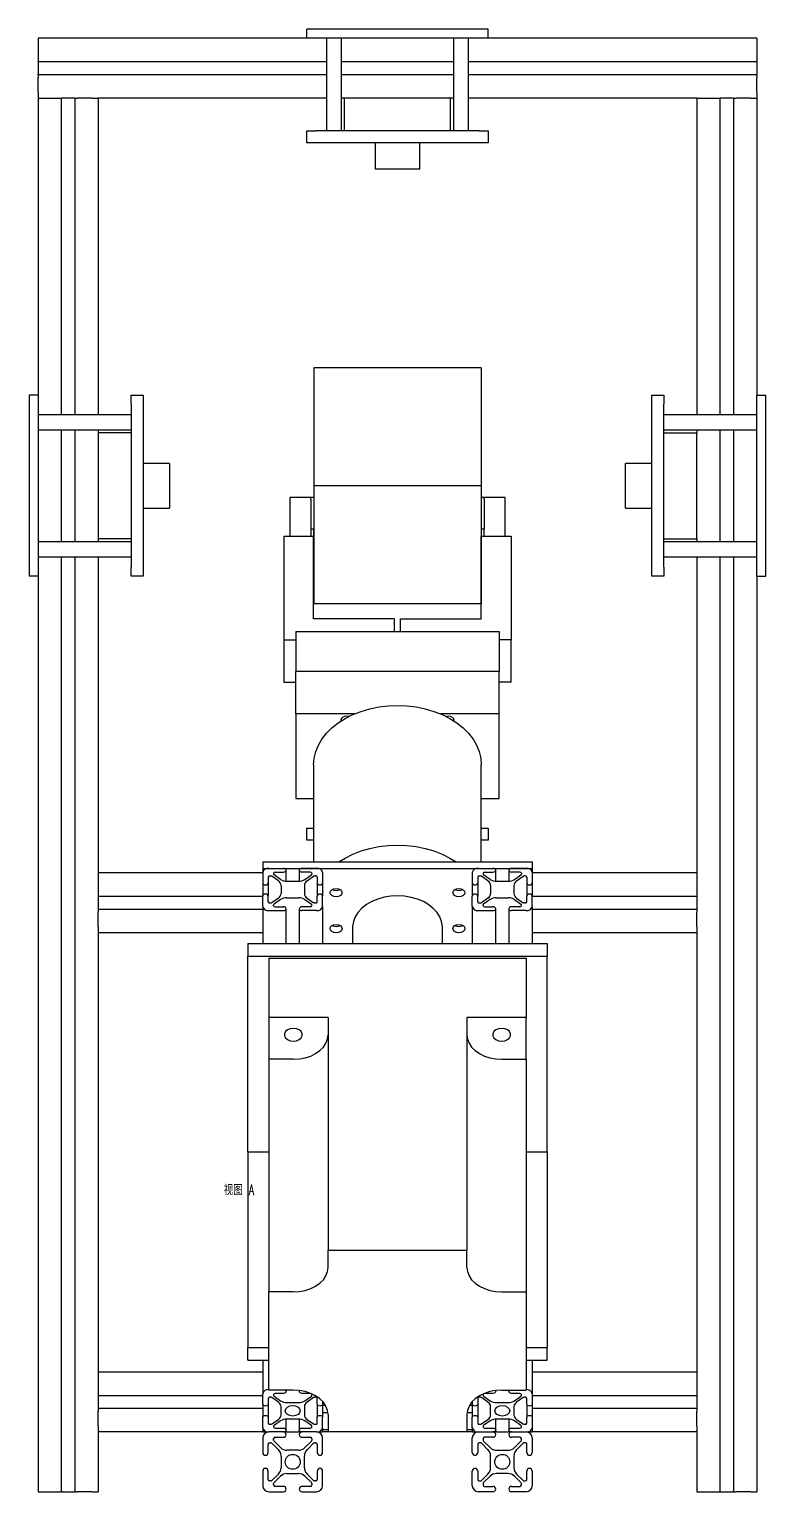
# Model space of a CAD drawing. Header units: millimetres. Extents: x -890 to 1645, y -303 to 1040.
# Drawn here: x 943.8 to 1189.8, y 147.1 to 636.1 of the extents above; entities that cross this region are included whole.
import ezdxf

# ---------------------------------------------------------------- set-up
doc = ezdxf.new("R2010")
doc.units = ezdxf.units.MM
doc.layers.add('10', color=7, linetype='Continuous')
doc.styles.add('SLDTEXTSTYLE6', font='TXT', dxfattribs={"width": 0.65, "bigfont": 'bigfont'})

msp = doc.modelspace()

# ---------------------------------------------------------------- linework, layer by layer
at = {"color": 7, "linetype": 'Continuous', "lineweight": 25}
for p, q in [((1036.58, 633.08), (1036.58, 636.08)), ((1039.58, 636.08), (1036.58, 636.08)), ((1094.08, 636.08), (1039.58, 636.08)), ((1097.08, 636.08), (1094.08, 636.08)), ((1097.08, 633.08), (1097.08, 636.08)), ((1036.58, 633.08), (946.83, 633.08)), ((946.83, 633.08), (946.83, 631.08)), ((946.83, 631.08), (946.83, 626.18)), ((1039.58, 633.08), (1036.58, 633.08)), ((1094.08, 633.08), (1039.58, 633.08)), ((1043.08, 633.08), (1043.08, 602.08)), ((1048.08, 602.08), (1048.08, 633.08)), ((1085.58, 633.08), (1085.58, 602.08)), ((1090.58, 602.08), (1090.58, 633.08)), ((1097.08, 633.08), (1094.08, 633.08)), ((1186.83, 633.08), (1097.08, 633.08)), ((1186.83, 633.08), (1186.83, 631.08)), ((1186.83, 631.08), (1186.83, 626.18)), ((946.83, 626.18), (946.83, 625.28)), ((1186.83, 626.18), (1186.83, 625.28)), ((946.83, 625.28), (1043.08, 625.28)), ((946.83, 625.03), (946.83, 625.28)), ((946.83, 625.03), (946.83, 621.13)), ((946.83, 620.88), (946.83, 621.13)), ((1048.08, 625.28), (1085.58, 625.28)), ((1090.58, 625.28), (1186.83, 625.28)), ((1186.83, 625.03), (1186.83, 625.28)), ((1186.83, 625.03), (1186.83, 621.13)), ((1186.83, 620.88), (1186.83, 621.13)), ((1043.08, 620.88), (946.83, 620.88)), ((946.83, 620.88), (946.83, 619.98)), ((946.83, 615.08), (946.83, 619.98)), ((1085.58, 620.88), (1048.08, 620.88)), ((1186.83, 620.88), (1090.58, 620.88)), ((1186.83, 620.88), (1186.83, 619.98)), ((1186.83, 615.08), (1186.83, 619.98)), ((946.83, 615.08), (946.83, 613.08)), ((946.83, 613.08), (946.83, 513.69)), ((946.83, 613.08), (948.83, 613.08)), ((948.83, 613.08), (953.73, 613.08)), ((953.73, 613.08), (954.63, 613.08)), ((954.63, 507.19), (954.63, 613.08)), ((959.03, 613.08), (954.63, 613.08)), ((959.03, 613.08), (959.03, 507.19)), ((959.03, 613.08), (959.93, 613.08)), ((964.83, 613.08), (959.93, 613.08)), ((964.83, 613.08), (966.83, 613.08)), ((1043.08, 613.08), (966.83, 613.08)), ((966.83, 613.08), (966.83, 507.19)), ((1049.08, 613.08), (1048.08, 613.08)), ((1084.58, 613.08), (1049.08, 613.08)), ((1049.08, 602.08), (1049.08, 613.08)), ((1085.58, 613.08), (1084.58, 613.08)), ((1084.58, 602.08), (1084.58, 613.08)), ((1166.83, 613.08), (1090.58, 613.08)), ((1166.83, 613.08), (1166.83, 507.19)), ((1166.83, 613.08), (1168.83, 613.08)), ((1168.83, 613.08), (1173.73, 613.08)), ((1173.73, 613.08), (1174.63, 613.08)), ((1174.63, 507.19), (1174.63, 613.08)), ((1179.03, 613.08), (1174.63, 613.08)), ((1179.03, 613.08), (1179.03, 507.19)), ((1179.03, 613.08), (1179.93, 613.08)), ((1184.83, 613.08), (1179.93, 613.08)), ((1184.83, 613.08), (1186.83, 613.08)), ((1186.83, 615.08), (1186.83, 613.08)), ((1186.83, 613.08), (1186.83, 513.69)), ((1036.58, 598.08), (1036.58, 602.08)), ((1036.58, 602.08), (1039.58, 602.08)), ((1094.08, 602.08), (1039.58, 602.08)), ((1084.58, 602.08), (1049.08, 602.08)), ((1094.08, 602.08), (1097.08, 602.08)), ((1097.08, 602.08), (1097.08, 598.08)), ((1039.58, 598.08), (1036.58, 598.08)), ((1094.08, 598.08), (1039.58, 598.08)), ((1059.33, 598.08), (1059.33, 589.28)), ((1074.33, 589.28), (1074.33, 598.08)), ((1097.08, 598.08), (1094.08, 598.08)), ((1074.33, 589.28), (1059.33, 589.28)), ((1094.73, 522.9), (1038.93, 522.9)), ((1038.93, 522.9), (1038.93, 483.44)), ((1094.73, 522.9), (1094.73, 483.44)), ((946.83, 513.69), (943.83, 513.69)), ((943.83, 513.69), (943.83, 510.69)), ((946.83, 513.69), (946.83, 510.69)), ((977.83, 510.69), (977.83, 513.69)), ((977.83, 513.69), (981.83, 513.69)), ((981.83, 513.69), (981.83, 510.69)), ((1151.83, 513.69), (1155.83, 513.69)), ((1151.83, 510.69), (1151.83, 513.69)), ((1155.83, 513.69), (1155.83, 510.69)), ((1186.83, 513.69), (1189.83, 513.69)), ((1186.83, 510.69), (1186.83, 513.69)), ((1189.83, 510.69), (1189.83, 513.69)), ((943.83, 510.69), (943.83, 456.19)), ((946.83, 510.69), (946.83, 456.19)), ((977.83, 510.69), (977.83, 456.19)), ((981.83, 510.69), (981.83, 456.19)), ((1151.83, 456.19), (1151.83, 510.69)), ((1155.83, 456.19), (1155.83, 510.69)), ((1186.83, 456.19), (1186.83, 510.69)), ((1189.83, 456.19), (1189.83, 510.69)), ((977.83, 507.19), (946.83, 507.19)), ((1186.83, 507.19), (1155.83, 507.19)), ((946.83, 502.19), (977.83, 502.19)), ((954.63, 464.69), (954.63, 502.19)), ((959.03, 502.19), (959.03, 464.69)), ((966.83, 502.19), (966.83, 501.19)), ((977.83, 501.19), (966.83, 501.19)), ((966.83, 501.19), (966.83, 465.69)), ((977.83, 501.19), (977.83, 465.69)), ((1155.83, 502.19), (1186.83, 502.19)), ((1155.83, 501.19), (1166.83, 501.19)), ((1155.83, 465.69), (1155.83, 501.19)), ((1166.83, 502.19), (1166.83, 501.19)), ((1166.83, 465.69), (1166.83, 501.19)), ((1174.63, 464.69), (1174.63, 502.19)), ((1179.03, 502.19), (1179.03, 464.69)), ((990.63, 490.94), (981.83, 490.94)), ((990.63, 490.94), (990.63, 475.94)), ((1151.83, 490.94), (1143.03, 490.94)), ((1143.03, 483.44), (1143.03, 490.94)), ((1037.83, 479.5), (1030.83, 479.5)), ((1030.83, 479.5), (1030.83, 478.91)), ((1038.93, 479.5), (1037.83, 479.5)), ((1037.83, 478.91), (1037.83, 479.5)), ((1094.73, 483.44), (1038.93, 483.44)), ((1038.93, 483.44), (1038.93, 443.98)), ((1094.73, 483.44), (1094.73, 443.98)), ((1095.83, 479.5), (1094.73, 479.5)), ((1102.83, 479.5), (1095.83, 479.5)), ((1095.83, 478.91), (1095.83, 479.5)), ((1102.83, 478.91), (1102.83, 479.5)), ((1143.03, 475.94), (1143.03, 483.44)), ((981.83, 475.94), (990.63, 475.94)), ((1030.83, 478.91), (1030.83, 469.01)), ((1037.83, 478.91), (1037.83, 469.01)), ((1095.83, 478.91), (1095.83, 469.01)), ((1102.83, 469.01), (1102.83, 478.91)), ((1143.03, 475.94), (1151.83, 475.94)), ((977.83, 464.69), (946.83, 464.69)), ((977.83, 465.69), (966.83, 465.69)), ((966.83, 465.69), (966.83, 464.69)), ((1028.83, 466.54), (1038.83, 466.54)), ((1028.83, 466.54), (1028.83, 431.89)), ((1030.83, 469.01), (1030.83, 466.85)), ((1030.83, 466.85), (1030.83, 466.54)), ((1037.83, 469.01), (1038.93, 469.01)), ((1037.83, 469.01), (1037.83, 466.85)), ((1037.83, 466.85), (1037.83, 466.54)), ((1038.83, 438.96), (1038.83, 466.54)), ((1038.93, 458.41), (1038.93, 469.01)), ((1094.73, 469.01), (1094.73, 458.41)), ((1094.73, 469.01), (1095.83, 469.01)), ((1094.83, 438.96), (1094.83, 466.54)), ((1094.83, 466.54), (1104.83, 466.54)), ((1095.83, 466.85), (1095.83, 469.01)), ((1095.83, 466.54), (1095.83, 466.85)), ((1102.83, 466.85), (1102.83, 469.01)), ((1102.83, 466.54), (1102.83, 466.85)), ((1104.83, 466.54), (1104.83, 431.89)), ((1155.83, 465.69), (1166.83, 465.69)), ((1186.83, 464.69), (1155.83, 464.69)), ((1166.83, 465.69), (1166.83, 464.69)), ((946.83, 459.69), (977.83, 459.69)), ((954.63, 147.08), (954.63, 459.69)), ((959.03, 459.69), (959.03, 147.08)), ((966.83, 459.69), (966.83, 353.98)), ((1155.83, 459.69), (1186.83, 459.69)), ((1166.83, 459.69), (1166.83, 353.98)), ((1174.63, 147.08), (1174.63, 459.69)), ((1179.03, 459.69), (1179.03, 147.08)), ((943.83, 456.19), (943.83, 453.19)), ((946.83, 456.19), (946.83, 453.19)), ((977.83, 453.19), (977.83, 456.19)), ((981.83, 456.19), (981.83, 453.19)), ((1038.83, 458.41), (1038.93, 458.41)), ((1094.73, 458.41), (1094.83, 458.41)), ((1151.83, 453.19), (1151.83, 456.19)), ((1155.83, 456.19), (1155.83, 453.19)), ((1186.83, 453.19), (1186.83, 456.19)), ((1189.83, 453.19), (1189.83, 456.19)), ((946.83, 453.19), (943.83, 453.19)), ((946.83, 453.19), (946.83, 147.08)), ((981.83, 453.19), (977.83, 453.19)), ((1155.83, 453.19), (1151.83, 453.19)), ((1186.83, 453.19), (1189.83, 453.19)), ((1186.83, 453.19), (1186.83, 147.08)), ((1094.73, 443.98), (1038.93, 443.98)), ((1065.83, 438.96), (1038.83, 438.96)), ((1065.83, 434.72), (1065.83, 438.96)), ((1067.83, 438.96), (1094.83, 438.96)), ((1067.83, 434.72), (1067.83, 438.96)), ((1028.83, 431.89), (1028.83, 417.75)), ((1028.83, 431.89), (1032.83, 431.89)), ((1032.83, 434.72), (1032.83, 421.29)), ((1032.83, 434.72), (1100.83, 434.72)), ((1100.83, 434.72), (1100.83, 421.29)), ((1104.83, 431.89), (1100.83, 431.89)), ((1104.83, 417.75), (1104.83, 431.89)), ((1032.83, 407.14), (1032.83, 421.29)), ((1100.83, 421.29), (1032.83, 421.29)), ((1100.83, 407.14), (1100.83, 421.29)), ((1028.83, 417.75), (1032.83, 417.75)), ((1104.83, 417.75), (1100.83, 417.75)), ((1052.41, 407.14), (1032.83, 407.14)), ((1032.83, 407.14), (1032.83, 378.86)), ((1100.83, 407.14), (1081.26, 407.14)), ((1100.83, 378.86), (1100.83, 407.14)), ((1038.83, 390.17), (1038.83, 357.65)), ((1094.83, 357.65), (1094.83, 390.17)), ((1032.83, 378.86), (1038.83, 378.86)), ((1094.83, 378.86), (1100.83, 378.86)), ((1036.58, 364.98), (1036.58, 368.98)), ((1036.58, 368.98), (1038.83, 368.98)), ((1094.83, 368.98), (1097.08, 368.98)), ((1097.08, 368.98), (1097.08, 364.98)), ((1038.83, 364.98), (1036.58, 364.98)), ((1097.08, 364.98), (1094.83, 364.98)), ((1021.83, 357.65), (1021.83, 355.52)), ((1021.83, 357.65), (1111.83, 357.65)), ((1111.83, 357.65), (1111.83, 355.52)), ((1021.83, 353.98), (966.83, 353.98)), ((966.83, 353.98), (966.83, 351.98)), ((1021.83, 355.52), (1111.83, 355.52)), ((1021.83, 355.52), (1021.83, 354.11)), ((1021.83, 354.11), (1021.83, 350.65)), ((1023.63, 352.61), (1023.63, 350.65)), ((1023.83, 355.52), (1028.73, 355.52)), ((1024.13, 352.97), (1024.54, 352.97)), ((1027.06, 351.33), (1024.89, 352.86)), ((1025.45, 353.9), (1025.45, 353.61)), ((1027.76, 351.83), (1025.6, 353.36)), ((1025.95, 354.25), (1028.73, 354.25)), ((1029.63, 351.22), (1029.63, 354.89)), ((1034.03, 354.89), (1034.03, 351.22)), ((1039.83, 355.52), (1034.93, 355.52)), ((1037.72, 354.25), (1034.93, 354.25)), ((1035.91, 351.83), (1038.07, 353.36)), ((1036.61, 351.33), (1038.78, 352.86)), ((1038.22, 353.9), (1038.22, 353.61)), ((1039.53, 352.97), (1039.13, 352.97)), ((1040.03, 352.61), (1040.03, 350.65)), ((1041.83, 354.11), (1041.83, 350.65)), ((1091.83, 354.11), (1091.83, 350.65)), ((1093.63, 352.61), (1093.63, 350.65)), ((1093.83, 355.52), (1098.73, 355.52)), ((1094.13, 352.97), (1094.54, 352.97)), ((1097.06, 351.33), (1094.89, 352.86)), ((1095.45, 353.9), (1095.45, 353.61)), ((1097.76, 351.83), (1095.6, 353.36)), ((1095.95, 354.25), (1098.73, 354.25)), ((1099.63, 351.22), (1099.63, 354.89)), ((1104.03, 354.89), (1104.03, 351.22)), ((1109.83, 355.52), (1104.93, 355.52)), ((1107.72, 354.25), (1104.93, 354.25)), ((1105.91, 351.83), (1108.07, 353.36)), ((1106.61, 351.33), (1108.78, 352.86)), ((1108.22, 353.9), (1108.22, 353.61)), ((1109.53, 352.97), (1109.13, 352.97)), ((1110.03, 352.61), (1110.03, 350.65)), ((1111.83, 355.52), (1111.83, 354.11)), ((1111.83, 354.11), (1111.83, 350.65)), ((1166.83, 353.98), (1111.83, 353.98)), ((1166.83, 353.98), (1166.83, 351.98)), ((966.83, 351.98), (966.83, 347.08)), ((1021.83, 350.65), (1021.83, 346.26)), ((1023.63, 350.65), (1023.63, 346.26)), ((1027.93, 349.83), (1027.93, 347.07)), ((1029.88, 351.21), (1033.78, 351.21)), ((1035.73, 349.83), (1035.73, 347.07)), ((1040.03, 350.65), (1040.03, 346.26)), ((1041.83, 350.65), (1041.83, 346.26)), ((1091.83, 350.65), (1091.83, 346.26)), ((1093.63, 350.65), (1093.63, 346.26)), ((1097.93, 349.83), (1097.93, 347.07)), ((1099.88, 351.21), (1103.78, 351.21)), ((1105.73, 349.83), (1105.73, 347.07)), ((1110.03, 350.65), (1110.03, 346.26)), ((1111.83, 350.65), (1111.83, 346.26)), ((1166.83, 351.98), (1166.83, 347.08)), ((966.83, 347.08), (966.83, 346.18)), ((966.83, 346.18), (1021.83, 346.18)), ((966.83, 346.18), (966.83, 341.78)), ((1021.83, 342.8), (1021.83, 346.26)), ((1021.83, 342.8), (1021.83, 330.42)), ((1023.63, 344.29), (1023.63, 346.26)), ((1024.13, 343.94), (1024.54, 343.94)), ((1027.06, 345.57), (1024.89, 344.04)), ((1025.45, 343.01), (1025.45, 343.29)), ((1027.76, 345.07), (1025.6, 343.54)), ((1025.95, 342.65), (1028.73, 342.65)), ((1029.88, 345.7), (1033.78, 345.7)), ((1037.72, 342.65), (1034.93, 342.65)), ((1035.91, 345.07), (1038.07, 343.54)), ((1036.61, 345.57), (1038.78, 344.04)), ((1038.22, 343.01), (1038.22, 343.29)), ((1039.53, 343.94), (1039.13, 343.94)), ((1040.03, 344.29), (1040.03, 346.26)), ((1041.83, 342.8), (1041.83, 346.26)), ((1041.83, 342.8), (1041.83, 330.42)), ((1091.83, 342.8), (1091.83, 346.26)), ((1091.83, 342.8), (1091.83, 330.42)), ((1093.63, 344.29), (1093.63, 346.26)), ((1094.13, 343.94), (1094.54, 343.94)), ((1097.06, 345.57), (1094.89, 344.04)), ((1095.45, 343.01), (1095.45, 343.29)), ((1097.76, 345.07), (1095.6, 343.54)), ((1095.95, 342.65), (1098.73, 342.65)), ((1099.88, 345.7), (1103.78, 345.7)), ((1107.72, 342.65), (1104.93, 342.65)), ((1105.91, 345.07), (1108.07, 343.54)), ((1106.61, 345.57), (1108.78, 344.04)), ((1108.22, 343.01), (1108.22, 343.29)), ((1109.53, 343.94), (1109.13, 343.94)), ((1110.03, 344.29), (1110.03, 346.26)), ((1111.83, 342.8), (1111.83, 346.26)), ((1111.83, 346.18), (1166.83, 346.18)), ((1111.83, 342.8), (1111.83, 330.42)), ((1166.83, 347.08), (1166.83, 346.18)), ((1166.83, 346.18), (1166.83, 341.78)), ((1021.83, 341.78), (966.83, 341.78)), ((966.83, 341.78), (966.83, 340.88)), ((966.83, 335.98), (966.83, 340.88)), ((1023.83, 341.38), (1028.73, 341.38)), ((1029.63, 330.42), (1029.63, 342.02)), ((1034.03, 342.02), (1034.03, 330.42)), ((1039.83, 341.38), (1034.93, 341.38)), ((1093.83, 341.38), (1098.73, 341.38)), ((1099.63, 330.42), (1099.63, 342.02)), ((1104.03, 342.02), (1104.03, 330.42)), ((1109.83, 341.38), (1104.93, 341.38)), ((1166.83, 341.78), (1111.83, 341.78)), ((1166.83, 341.78), (1166.83, 340.88)), ((1166.83, 335.98), (1166.83, 340.88)), ((966.83, 335.98), (966.83, 333.98)), ((966.83, 333.98), (966.83, 187.08)), ((1021.83, 333.98), (966.83, 333.98)), ((1051.83, 335.73), (1051.83, 330.42)), ((1081.83, 330.42), (1081.83, 335.73)), ((1166.83, 333.98), (1111.83, 333.98)), ((1166.83, 335.98), (1166.83, 333.98)), ((1166.83, 333.98), (1166.83, 187.08)), ((1016.83, 330.42), (1116.83, 330.42)), ((1016.83, 330.42), (1016.83, 326.18)), ((1116.83, 330.42), (1116.83, 326.18)), ((1016.83, 326.18), (1116.83, 326.18)), ((1016.83, 260.77), (1016.83, 326.18)), ((1023.83, 325.47), (1023.83, 305.67)), ((1023.83, 325.47), (1109.83, 325.47)), ((1109.83, 325.47), (1109.83, 305.67)), ((1116.83, 260.77), (1116.83, 326.18)), ((1043.63, 305.67), (1023.83, 305.67)), ((1023.83, 305.67), (1023.83, 291.67)), ((1043.63, 305.67), (1043.63, 227.89)), ((1109.83, 305.67), (1090.04, 305.67)), ((1090.04, 305.67), (1090.04, 227.89)), ((1109.83, 291.67), (1109.83, 305.67)), ((1032.03, 291.67), (1023.83, 291.67)), ((1023.83, 291.67), (1023.83, 213.89)), ((1101.63, 291.67), (1109.83, 291.67)), ((1109.83, 291.67), (1109.83, 213.89)), ((1016.83, 260.77), (1023.83, 260.77)), ((1016.83, 260.77), (1016.83, 195.36)), ((1109.83, 260.77), (1116.83, 260.77)), ((1116.83, 260.77), (1116.83, 195.36)), ((1043.63, 227.89), (1090.04, 227.89)), ((1043.63, 222.09), (1043.63, 227.89)), ((1090.04, 222.09), (1090.04, 227.89)), ((1023.83, 181.08), (1023.83, 213.89)), ((1032.03, 213.89), (1023.83, 213.89)), ((1101.63, 213.89), (1109.83, 213.89)), ((1109.83, 213.89), (1109.83, 181.08)), ((1016.83, 195.36), (1023.83, 195.36)), ((1016.83, 191.12), (1016.83, 195.36)), ((1016.83, 191.12), (1023.83, 191.12)), ((1021.83, 191.12), (1021.83, 179.81)), ((1109.83, 195.36), (1116.83, 195.36)), ((1109.83, 191.12), (1116.83, 191.12)), ((1111.83, 191.12), (1111.83, 179.81)), ((1116.83, 191.12), (1116.83, 195.36)), ((1021.83, 187.08), (966.83, 187.08)), ((966.83, 187.08), (966.83, 185.08)), ((1166.83, 187.08), (1111.83, 187.08)), ((1166.83, 187.08), (1166.83, 185.08)), ((966.83, 185.08), (966.83, 180.18)), ((1032.03, 181.08), (1023.83, 181.08)), ((1029.63, 180.59), (1029.63, 181.08)), ((1034.03, 180.96), (1034.03, 180.59)), ((1099.63, 180.59), (1099.63, 180.96)), ((1101.63, 181.08), (1109.83, 181.08)), ((1104.03, 181.08), (1104.03, 180.59)), ((1166.83, 185.08), (1166.83, 180.18)), ((966.83, 180.18), (966.83, 179.28)), ((966.83, 179.28), (1021.83, 179.28)), ((966.83, 179.28), (966.83, 174.88)), ((1021.83, 176.34), (1021.83, 179.81)), ((1021.83, 176.34), (1021.83, 171.96)), ((1023.63, 178.31), (1023.63, 176.34)), ((1023.63, 176.34), (1023.63, 171.96)), ((1024.54, 178.66), (1024.13, 178.66)), ((1027.06, 177.03), (1024.89, 178.56)), ((1025.45, 179.6), (1025.45, 179.31)), ((1025.6, 179.06), (1027.76, 177.53)), ((1028.73, 179.95), (1025.95, 179.95)), ((1029.88, 176.91), (1033.78, 176.91)), ((1037.72, 179.95), (1034.93, 179.95)), ((1035.91, 177.53), (1038.07, 179.06)), ((1038.78, 178.56), (1036.61, 177.03)), ((1038.22, 179.31), (1038.22, 179.6)), ((1039.53, 178.66), (1039.13, 178.66)), ((1040.03, 176.34), (1040.03, 178.31)), ((1040.03, 176.34), (1040.03, 171.96)), ((1041.83, 177.26), (1041.83, 176.34)), ((1041.83, 176.34), (1041.83, 176.08)), ((1041.83, 176.08), (1042.71, 176.08)), ((1041.83, 176.08), (1041.83, 173.5)), ((1090.96, 176.08), (1091.83, 176.08)), ((1091.83, 177.26), (1091.83, 176.34)), ((1091.83, 176.34), (1091.83, 176.08)), ((1091.83, 176.08), (1091.83, 173.5)), ((1093.63, 178.31), (1093.63, 176.34)), ((1093.63, 176.34), (1093.63, 171.96)), ((1094.54, 178.66), (1094.13, 178.66)), ((1097.06, 177.03), (1094.89, 178.56)), ((1095.45, 179.6), (1095.45, 179.31)), ((1095.6, 179.06), (1097.76, 177.53)), ((1098.73, 179.95), (1095.95, 179.95)), ((1099.88, 176.91), (1103.78, 176.91)), ((1107.72, 179.95), (1104.93, 179.95)), ((1105.91, 177.53), (1108.07, 179.06)), ((1108.78, 178.56), (1106.61, 177.03)), ((1108.22, 179.31), (1108.22, 179.6)), ((1109.53, 178.66), (1109.13, 178.66)), ((1110.03, 176.34), (1110.03, 178.31)), ((1110.03, 176.34), (1110.03, 171.96)), ((1111.83, 179.81), (1111.83, 176.34)), ((1111.83, 179.28), (1166.83, 179.28)), ((1111.83, 176.34), (1111.83, 171.96)), ((1166.83, 180.18), (1166.83, 179.28)), ((1166.83, 179.28), (1166.83, 174.88)), ((1021.83, 174.88), (966.83, 174.88)), ((966.83, 174.88), (966.83, 173.98)), ((966.83, 169.08), (966.83, 173.98)), ((1021.83, 168.49), (1021.83, 171.96)), ((1023.63, 171.96), (1023.63, 169.99)), ((1024.89, 169.74), (1027.06, 171.27)), ((1027.93, 172.77), (1027.93, 175.53)), ((1029.63, 167.72), (1029.63, 171.39)), ((1033.78, 171.39), (1029.88, 171.39)), ((1034.03, 171.39), (1034.03, 167.72)), ((1035.73, 175.53), (1035.73, 172.77)), ((1036.61, 171.27), (1038.78, 169.74)), ((1040.03, 169.99), (1040.03, 171.96)), ((1043.6, 173.5), (1041.83, 173.5)), ((1041.83, 173.5), (1041.83, 171.96)), ((1041.83, 168.49), (1041.83, 171.96)), ((1043.63, 172.88), (1043.63, 167.08)), ((1090.04, 172.88), (1090.04, 167.08)), ((1091.83, 173.5), (1090.07, 173.5)), ((1091.83, 173.5), (1091.83, 171.96)), ((1091.83, 168.49), (1091.83, 171.96)), ((1093.63, 171.96), (1093.63, 169.99)), ((1094.89, 169.74), (1097.06, 171.27)), ((1097.93, 172.77), (1097.93, 175.53)), ((1099.63, 167.72), (1099.63, 171.39)), ((1103.78, 171.39), (1099.88, 171.39)), ((1104.03, 171.39), (1104.03, 167.72)), ((1105.73, 175.53), (1105.73, 172.77)), ((1106.61, 171.27), (1108.78, 169.74)), ((1110.03, 169.99), (1110.03, 171.96)), ((1166.83, 174.88), (1111.83, 174.88)), ((1111.83, 171.96), (1111.83, 168.49)), ((1166.83, 174.88), (1166.83, 173.98)), ((1166.83, 169.08), (1166.83, 173.98)), ((966.83, 169.08), (966.83, 167.08)), ((966.83, 167.08), (966.83, 147.08)), ((1021.83, 167.08), (966.83, 167.08)), ((1021.83, 168.49), (1021.83, 167.08)), ((1021.83, 167.08), (1023.83, 167.08)), ((1028.73, 167.08), (1023.83, 167.08)), ((1024.13, 169.64), (1024.54, 169.64)), ((1025.45, 168.99), (1025.45, 168.71)), ((1027.76, 170.77), (1025.6, 169.24)), ((1025.95, 168.35), (1028.73, 168.35)), ((1028.73, 167.08), (1029.63, 167.08)), ((1029.63, 167.08), (1029.63, 167.72)), ((1029.88, 167.08), (1029.63, 167.08)), ((1029.88, 167.08), (1033.78, 167.08)), ((1034.03, 167.08), (1033.78, 167.08)), ((1034.03, 167.72), (1034.03, 167.08)), ((1034.03, 167.08), (1034.93, 167.08)), ((1034.93, 168.35), (1037.72, 168.35)), ((1039.83, 167.08), (1034.93, 167.08)), ((1038.07, 169.24), (1035.91, 170.77)), ((1038.22, 168.71), (1038.22, 168.99)), ((1039.13, 169.64), (1039.53, 169.64)), ((1039.83, 167.08), (1041.83, 167.08)), ((1041.83, 168.49), (1041.83, 167.91)), ((1041.83, 167.91), (1043.63, 167.91)), ((1041.83, 167.91), (1041.83, 167.08)), ((1043.63, 167.08), (1041.83, 167.08)), ((1090.04, 167.08), (1043.63, 167.08)), ((1090.04, 167.91), (1091.83, 167.91)), ((1091.83, 167.08), (1090.04, 167.08)), ((1091.83, 168.49), (1091.83, 167.91)), ((1091.83, 167.91), (1091.83, 167.08)), ((1091.83, 167.08), (1093.83, 167.08)), ((1093.83, 167.08), (1098.73, 167.08)), ((1094.13, 169.64), (1094.54, 169.64)), ((1095.45, 168.99), (1095.45, 168.71)), ((1097.76, 170.77), (1095.6, 169.24)), ((1095.95, 168.35), (1098.73, 168.35)), ((1098.73, 167.08), (1099.63, 167.08)), ((1099.63, 167.08), (1099.63, 167.72)), ((1099.88, 167.08), (1099.63, 167.08)), ((1099.88, 167.08), (1103.78, 167.08)), ((1104.03, 167.08), (1103.78, 167.08)), ((1104.03, 167.72), (1104.03, 167.08)), ((1104.03, 167.08), (1104.93, 167.08)), ((1104.93, 168.35), (1107.72, 168.35)), ((1104.93, 167.08), (1109.83, 167.08)), ((1108.07, 169.24), (1105.91, 170.77)), ((1108.22, 168.71), (1108.22, 168.99)), ((1109.13, 169.64), (1109.53, 169.64)), ((1109.83, 167.08), (1111.83, 167.08)), ((1111.83, 168.49), (1111.83, 167.08)), ((1166.83, 167.08), (1111.83, 167.08)), ((1166.83, 169.08), (1166.83, 167.08)), ((1166.83, 167.08), (1166.83, 147.08)), ((1021.83, 165.08), (1021.83, 160.18)), ((1023.63, 160.18), (1023.63, 162.96)), ((1024.13, 163.46), (1024.54, 163.46)), ((1024.89, 163.31), (1027.06, 161.15)), ((1025.45, 164.38), (1025.45, 164.78)), ((1027.76, 161.86), (1025.6, 164.02)), ((1025.95, 165.28), (1028.73, 165.28)), ((1034.93, 165.28), (1037.72, 165.28)), ((1038.07, 164.02), (1035.91, 161.86)), ((1036.61, 161.15), (1038.78, 163.31)), ((1038.22, 164.78), (1038.22, 164.38)), ((1039.13, 163.46), (1039.53, 163.46)), ((1040.03, 162.96), (1040.03, 160.18)), ((1041.83, 160.18), (1041.83, 165.08)), ((1091.83, 160.18), (1091.83, 165.08)), ((1093.63, 162.96), (1093.63, 160.18)), ((1094.54, 163.46), (1094.13, 163.46)), ((1097.06, 161.15), (1094.89, 163.31)), ((1095.45, 164.78), (1095.45, 164.38)), ((1095.6, 164.02), (1097.76, 161.86)), ((1098.73, 165.28), (1095.95, 165.28)), ((1107.72, 165.28), (1104.93, 165.28)), ((1105.91, 161.86), (1108.07, 164.02)), ((1108.78, 163.31), (1106.61, 161.15)), ((1108.22, 164.38), (1108.22, 164.78)), ((1109.53, 163.46), (1109.13, 163.46)), ((1110.03, 160.18), (1110.03, 162.96)), ((1111.83, 165.08), (1111.83, 160.18)), ((1027.93, 159.03), (1027.93, 155.13)), ((1033.78, 160.98), (1029.88, 160.98)), ((1035.73, 155.13), (1035.73, 159.03)), ((1097.93, 155.13), (1097.93, 159.03)), ((1099.88, 160.98), (1103.78, 160.98)), ((1105.73, 159.03), (1105.73, 155.13)), ((1021.83, 153.98), (1021.83, 149.08)), ((1023.63, 151.2), (1023.63, 153.98)), ((1027.06, 153.01), (1024.89, 150.85)), ((1025.6, 150.14), (1027.76, 152.3)), ((1029.88, 153.18), (1033.78, 153.18)), ((1035.91, 152.3), (1038.07, 150.14)), ((1038.78, 150.85), (1036.61, 153.01)), ((1040.03, 153.98), (1040.03, 151.2)), ((1041.83, 149.08), (1041.83, 153.98)), ((1091.83, 149.08), (1091.83, 153.98)), ((1093.63, 153.98), (1093.63, 151.2)), ((1094.89, 150.85), (1097.06, 153.01)), ((1097.76, 152.3), (1095.6, 150.14)), ((1103.78, 153.18), (1099.88, 153.18)), ((1108.07, 150.14), (1105.91, 152.3)), ((1106.61, 153.01), (1108.78, 150.85)), ((1110.03, 151.2), (1110.03, 153.98)), ((1111.83, 153.98), (1111.83, 149.08)), ((946.83, 147.08), (948.83, 147.08)), ((948.83, 147.08), (953.73, 147.08)), ((953.73, 147.08), (954.63, 147.08)), ((954.88, 147.08), (954.63, 147.08)), ((954.88, 147.08), (958.78, 147.08)), ((959.03, 147.08), (958.78, 147.08)), ((959.03, 147.08), (959.93, 147.08)), ((964.83, 147.08), (959.93, 147.08)), ((964.83, 147.08), (966.83, 147.08)), ((1023.83, 147.08), (1028.73, 147.08)), ((1024.54, 150.7), (1024.13, 150.7)), ((1025.45, 149.38), (1025.45, 149.79)), ((1028.73, 148.88), (1025.95, 148.88)), ((1037.72, 148.88), (1034.93, 148.88)), ((1034.93, 147.08), (1039.83, 147.08)), ((1038.22, 149.79), (1038.22, 149.38)), ((1039.53, 150.7), (1039.13, 150.7)), ((1098.73, 147.08), (1093.83, 147.08)), ((1094.13, 150.7), (1094.54, 150.7)), ((1095.45, 149.79), (1095.45, 149.38)), ((1095.95, 148.88), (1098.73, 148.88)), ((1104.93, 148.88), (1107.72, 148.88)), ((1109.83, 147.08), (1104.93, 147.08)), ((1108.22, 149.38), (1108.22, 149.79)), ((1109.13, 150.7), (1109.53, 150.7)), ((1166.83, 147.08), (1168.83, 147.08)), ((1168.83, 147.08), (1173.73, 147.08)), ((1173.73, 147.08), (1174.63, 147.08)), ((1174.88, 147.08), (1174.63, 147.08)), ((1174.88, 147.08), (1178.78, 147.08)), ((1179.03, 147.08), (1178.78, 147.08)), ((1179.03, 147.08), (1179.93, 147.08)), ((1184.83, 147.08), (1179.93, 147.08)), ((1184.83, 147.08), (1186.83, 147.08))]:
    msp.add_line(p, q, dxfattribs=at)
at = {"color": 7, "linetype": 'Continuous', "lineweight": 25, "flags": 128}
for points in [[(1038.83, 390.17), (1039.01, 392.39), (1039.54, 394.58), (1040.41, 396.71), (1041.61, 398.76), (1043.13, 400.71), (1044.94, 402.52), (1047.04, 404.17), (1049.38, 405.65), (1051.94, 406.94), (1054.69, 408.01), (1057.59, 408.86), (1060.6, 409.47), (1063.7, 409.85), (1066.83, 409.97), (1069.97, 409.85), (1073.06, 409.47), (1076.08, 408.86), (1078.98, 408.01), (1081.73, 406.94), (1084.29, 405.65), (1086.63, 404.17), (1088.73, 402.52), (1090.54, 400.71), (1092.06, 398.76), (1093.26, 396.71), (1094.13, 394.58), (1094.66, 392.39), (1094.83, 390.17), (1094.83, 390.17)], [(1050.61, 406.31), (1049.86, 406.42), (1049.1, 406.31), (1048.45, 406), (1048.02, 405.54), (1047.86, 405), (1047.89, 404.75)], [(1085.77, 404.75), (1085.8, 405), (1085.65, 405.54), (1085.22, 406), (1084.57, 406.31), (1083.8, 406.42), (1083.05, 406.31)], [(1047.93, 405.35), (1048.02, 405.17), (1048.18, 404.94)], [(1085.48, 404.94), (1085.65, 405.17), (1085.74, 405.35)], [(1047.24, 357.65), (1049.38, 358.98), (1051.94, 360.27), (1054.69, 361.34), (1057.59, 362.19), (1060.6, 362.81), (1063.7, 363.18), (1066.83, 363.3), (1069.97, 363.18), (1073.06, 362.81), (1076.08, 362.19), (1078.98, 361.34), (1081.73, 360.27), (1084.29, 358.98), (1086.43, 357.65)], [(1028.73, 354.25), (1029.08, 354.3), (1029.37, 354.44), (1029.57, 354.64), (1029.63, 354.89), (1029.57, 355.13), (1029.37, 355.34), (1029.08, 355.48), (1028.73, 355.52)], [(1034.93, 355.52), (1034.59, 355.48), (1034.3, 355.34), (1034.1, 355.13), (1034.03, 354.89), (1034.1, 354.64), (1034.3, 354.44), (1034.59, 354.3), (1034.93, 354.25)], [(1098.73, 354.25), (1099.08, 354.3), (1099.37, 354.44), (1099.57, 354.64), (1099.63, 354.89), (1099.57, 355.13), (1099.37, 355.34), (1099.08, 355.48), (1098.73, 355.52)], [(1104.93, 355.52), (1104.59, 355.48), (1104.3, 355.34), (1104.1, 355.13), (1104.03, 354.89), (1104.1, 354.64), (1104.3, 354.44), (1104.59, 354.3), (1104.93, 354.25)], [(1021.83, 350.65), (1021.9, 350.4), (1022.1, 350.2), (1022.39, 350.06), (1022.73, 350.01), (1023.08, 350.06), (1023.37, 350.2), (1023.57, 350.4), (1023.63, 350.65)], [(1040.03, 350.65), (1040.1, 350.4), (1040.3, 350.2), (1040.59, 350.06), (1040.93, 350.01), (1041.28, 350.06), (1041.57, 350.2), (1041.77, 350.4), (1041.83, 350.65)], [(1046.33, 348.81), (1047.1, 348.7), (1047.75, 348.39), (1048.18, 347.93), (1048.33, 347.39), (1048.18, 346.85), (1047.75, 346.39), (1047.1, 346.09), (1046.33, 345.98), (1045.57, 346.09), (1044.92, 346.39), (1044.49, 346.85), (1044.33, 347.39), (1044.49, 347.93), (1044.92, 348.39), (1045.57, 348.7), (1046.33, 348.81)], [(1087.33, 348.81), (1088.1, 348.7), (1088.75, 348.39), (1089.18, 347.93), (1089.33, 347.39), (1089.18, 346.85), (1088.75, 346.39), (1088.1, 346.09), (1087.33, 345.98), (1086.57, 346.09), (1085.92, 346.39), (1085.49, 346.85), (1085.33, 347.39), (1085.49, 347.93), (1085.92, 348.39), (1086.57, 348.7), (1087.33, 348.81)], [(1091.83, 350.65), (1091.9, 350.4), (1092.1, 350.2), (1092.39, 350.06), (1092.73, 350.01), (1093.08, 350.06), (1093.37, 350.2), (1093.57, 350.4), (1093.63, 350.65)], [(1110.03, 350.65), (1110.1, 350.4), (1110.3, 350.2), (1110.59, 350.06), (1110.93, 350.01), (1111.28, 350.06), (1111.57, 350.2), (1111.77, 350.4), (1111.83, 350.65)], [(1023.63, 346.26), (1023.57, 346.5), (1023.37, 346.71), (1023.08, 346.85), (1022.73, 346.9), (1022.39, 346.85), (1022.1, 346.71), (1021.9, 346.5), (1021.83, 346.26)], [(1028.73, 341.38), (1029.08, 341.43), (1029.37, 341.57), (1029.57, 341.77), (1029.63, 342.02), (1029.57, 342.26), (1029.37, 342.47), (1029.08, 342.61), (1028.73, 342.65)], [(1034.93, 342.65), (1034.59, 342.61), (1034.3, 342.47), (1034.1, 342.26), (1034.03, 342.02), (1034.1, 341.77), (1034.3, 341.57), (1034.59, 341.43), (1034.93, 341.38)], [(1041.83, 346.26), (1041.77, 346.5), (1041.57, 346.71), (1041.28, 346.85), (1040.93, 346.9), (1040.59, 346.85), (1040.3, 346.71), (1040.1, 346.5), (1040.03, 346.26)], [(1081.83, 335.73), (1081.83, 336.09), (1081.57, 337.7), (1080.97, 339.27), (1080.04, 340.75), (1078.8, 342.12), (1077.28, 343.34), (1075.51, 344.38), (1073.54, 345.21), (1071.42, 345.82), (1069.18, 346.2), (1066.9, 346.33), (1064.61, 346.21), (1062.37, 345.85), (1060.23, 345.25), (1058.25, 344.43), (1056.48, 343.4), (1054.94, 342.19), (1053.69, 340.83), (1052.74, 339.35), (1052.12, 337.79), (1051.85, 336.17), (1051.83, 335.73)], [(1093.63, 346.26), (1093.57, 346.5), (1093.37, 346.71), (1093.08, 346.85), (1092.73, 346.9), (1092.39, 346.85), (1092.1, 346.71), (1091.9, 346.5), (1091.83, 346.26)], [(1098.73, 341.38), (1099.08, 341.43), (1099.37, 341.57), (1099.57, 341.77), (1099.63, 342.02), (1099.57, 342.26), (1099.37, 342.47), (1099.08, 342.61), (1098.73, 342.65)], [(1104.93, 342.65), (1104.59, 342.61), (1104.3, 342.47), (1104.1, 342.26), (1104.03, 342.02), (1104.1, 341.77), (1104.3, 341.57), (1104.59, 341.43), (1104.93, 341.38)], [(1111.83, 346.26), (1111.77, 346.5), (1111.57, 346.71), (1111.28, 346.85), (1110.93, 346.9), (1110.59, 346.85), (1110.3, 346.71), (1110.1, 346.5), (1110.03, 346.26)], [(1046.33, 336.79), (1047.1, 336.68), (1047.75, 336.37), (1048.18, 335.91), (1048.33, 335.37), (1048.18, 334.83), (1047.75, 334.37), (1047.1, 334.07), (1046.33, 333.96), (1045.57, 334.07), (1044.92, 334.37), (1044.49, 334.83), (1044.33, 335.37), (1044.49, 335.91), (1044.92, 336.37), (1045.57, 336.68), (1046.33, 336.79)], [(1087.33, 336.79), (1088.1, 336.68), (1088.75, 336.37), (1089.18, 335.91), (1089.33, 335.37), (1089.18, 334.83), (1088.75, 334.37), (1088.1, 334.07), (1087.33, 333.96), (1086.57, 334.07), (1085.92, 334.37), (1085.49, 334.83), (1085.33, 335.37), (1085.49, 335.91), (1085.92, 336.37), (1086.57, 336.68), (1087.33, 336.79)], [(1032.03, 297.75), (1033.06, 297.88), (1033.96, 298.25), (1034.63, 298.81), (1034.99, 299.51), (1034.99, 300.24), (1034.63, 300.94), (1033.96, 301.5), (1033.06, 301.87), (1032.03, 302), (1031.01, 301.87), (1030.11, 301.5), (1029.44, 300.94), (1029.08, 300.24), (1029.08, 299.51), (1029.44, 298.81), (1030.11, 298.25), (1031.01, 297.88), (1032.03, 297.75)], [(1032.03, 291.67), (1034.05, 291.8), (1036, 292.17), (1037.83, 292.77), (1039.49, 293.59), (1040.92, 294.6), (1042.08, 295.77), (1042.93, 297.07), (1043.45, 298.45), (1043.63, 299.87)], [(1090.04, 299.87), (1090.21, 298.45), (1090.74, 297.07), (1091.59, 295.77), (1092.75, 294.6), (1094.18, 293.59), (1095.84, 292.77), (1097.67, 292.17), (1099.62, 291.8), (1101.63, 291.67)], [(1101.63, 297.75), (1102.66, 297.88), (1103.56, 298.25), (1104.23, 298.81), (1104.59, 299.51), (1104.59, 300.24), (1104.23, 300.94), (1103.56, 301.5), (1102.66, 301.87), (1101.63, 302), (1100.61, 301.87), (1099.71, 301.5), (1099.04, 300.94), (1098.68, 300.24), (1098.68, 299.51), (1099.04, 298.81), (1099.71, 298.25), (1100.61, 297.88), (1101.63, 297.75)], [(1032.03, 213.89), (1034.05, 214.02), (1036, 214.39), (1037.83, 214.99), (1039.49, 215.81), (1040.92, 216.82), (1042.08, 217.99), (1042.93, 219.29), (1043.45, 220.67), (1043.63, 222.09)], [(1090.04, 222.09), (1090.21, 220.67), (1090.74, 219.29), (1091.59, 217.99), (1092.75, 216.82), (1094.18, 215.81), (1095.84, 214.99), (1097.67, 214.39), (1099.62, 214.02), (1101.63, 213.89)], [(1029.3, 181.08), (1029.37, 181.04), (1029.57, 180.83), (1029.63, 180.59), (1029.57, 180.34), (1029.37, 180.14), (1029.08, 180), (1028.73, 179.95)], [(1043.63, 172.88), (1043.45, 174.3), (1042.93, 175.68), (1042.08, 176.98), (1040.92, 178.15), (1039.49, 179.16), (1037.83, 179.98), (1036, 180.58), (1034.05, 180.95), (1032.03, 181.08)], [(1034.93, 179.95), (1034.59, 180), (1034.3, 180.14), (1034.1, 180.34), (1034.03, 180.59), (1034.1, 180.83), (1034.18, 180.94)], [(1101.63, 181.08), (1099.62, 180.95), (1097.67, 180.58), (1095.84, 179.98), (1094.18, 179.16), (1092.75, 178.15), (1091.59, 176.98), (1090.74, 175.68), (1090.21, 174.3), (1090.04, 172.88)], [(1099.49, 180.94), (1099.57, 180.83), (1099.63, 180.59), (1099.57, 180.34), (1099.37, 180.14), (1099.08, 180), (1098.73, 179.95)], [(1104.93, 179.95), (1104.59, 180), (1104.3, 180.14), (1104.1, 180.34), (1104.03, 180.59), (1104.1, 180.83), (1104.3, 181.04), (1104.36, 181.08)], [(1023.63, 176.34), (1023.57, 176.1), (1023.37, 175.89), (1023.08, 175.76), (1022.73, 175.71), (1022.39, 175.76), (1022.1, 175.89), (1021.9, 176.1), (1021.83, 176.34)], [(1041.83, 176.34), (1041.77, 176.1), (1041.57, 175.89), (1041.28, 175.76), (1040.93, 175.71), (1040.59, 175.76), (1040.3, 175.89), (1040.1, 176.1), (1040.03, 176.34)], [(1093.63, 176.34), (1093.57, 176.1), (1093.37, 175.89), (1093.08, 175.76), (1092.73, 175.71), (1092.39, 175.76), (1092.1, 175.89), (1091.9, 176.1), (1091.83, 176.34)], [(1111.83, 176.34), (1111.77, 176.1), (1111.57, 175.89), (1111.28, 175.76), (1110.93, 175.71), (1110.59, 175.76), (1110.3, 175.89), (1110.1, 176.1), (1110.03, 176.34)], [(1021.83, 171.96), (1021.9, 172.2), (1022.1, 172.41), (1022.39, 172.55), (1022.73, 172.6), (1023.08, 172.55), (1023.37, 172.41), (1023.57, 172.2), (1023.63, 171.96)], [(1031.83, 175.92), (1032.79, 175.78), (1033.6, 175.4), (1034.14, 174.83), (1034.33, 174.15), (1034.14, 173.47), (1033.6, 172.9), (1032.79, 172.52), (1031.83, 172.38), (1030.88, 172.52), (1030.07, 172.9), (1029.52, 173.47), (1029.33, 174.15), (1029.52, 174.83), (1030.07, 175.4), (1030.88, 175.78), (1031.83, 175.92)], [(1040.03, 171.96), (1040.1, 172.2), (1040.3, 172.41), (1040.59, 172.55), (1040.93, 172.6), (1041.28, 172.55), (1041.57, 172.41), (1041.77, 172.2), (1041.83, 171.96)], [(1091.83, 171.96), (1091.9, 172.2), (1092.1, 172.41), (1092.39, 172.55), (1092.73, 172.6), (1093.08, 172.55), (1093.37, 172.41), (1093.57, 172.2), (1093.63, 171.96)], [(1101.83, 175.92), (1102.79, 175.78), (1103.6, 175.4), (1104.14, 174.83), (1104.33, 174.15), (1104.14, 173.47), (1103.6, 172.9), (1102.79, 172.52), (1101.83, 172.38), (1100.88, 172.52), (1100.07, 172.9), (1099.52, 173.47), (1099.33, 174.15), (1099.52, 174.83), (1100.07, 175.4), (1100.88, 175.78), (1101.83, 175.92)], [(1110.03, 171.96), (1110.1, 172.2), (1110.3, 172.41), (1110.59, 172.55), (1110.93, 172.6), (1111.28, 172.55), (1111.57, 172.41), (1111.77, 172.2), (1111.83, 171.96)], [(1028.73, 168.35), (1029.08, 168.3), (1029.37, 168.17), (1029.57, 167.96), (1029.63, 167.72), (1029.57, 167.47), (1029.37, 167.27), (1029.08, 167.13), (1028.73, 167.08)], [(1034.93, 167.08), (1034.59, 167.13), (1034.3, 167.27), (1034.1, 167.47), (1034.03, 167.72), (1034.1, 167.96), (1034.3, 168.17), (1034.59, 168.3), (1034.93, 168.35)], [(1098.73, 168.35), (1099.08, 168.3), (1099.37, 168.17), (1099.57, 167.96), (1099.63, 167.72), (1099.57, 167.47), (1099.37, 167.27), (1099.08, 167.13), (1098.73, 167.08)], [(1104.93, 167.08), (1104.59, 167.13), (1104.3, 167.27), (1104.1, 167.47), (1104.03, 167.72), (1104.1, 167.96), (1104.3, 168.17), (1104.59, 168.3), (1104.93, 168.35)]]:
    msp.add_lwpolyline(points, dxfattribs=at)
at = {"color": 7, "linetype": 'Continuous', "lineweight": 25}
for centre in [(1031.83, 157.08), (1101.83, 157.08)]:
    msp.add_circle(centre, 2.5, dxfattribs=at)
for centre, radius, start, end in [((1023.58, 353.76), 1.79, 81.9502, 168.5784), ((1024.07, 352.52), 0.446, 81.9494, 168.578), ((1024.55, 352.35), 0.619, 56.3501, 91.0018), ((1025.89, 353.81), 0.446, 81.9534, 168.5762), ((1025.77, 353.63), 0.313, 182.7957, 237.9267), ((1037.78, 353.81), 0.446, 11.4238, 98.0466), ((1037.9, 353.63), 0.313, 302.0733, 357.2043), ((1039.12, 352.35), 0.619, 88.9982, 123.6499), ((1039.6, 352.52), 0.446, 11.4215, 98.0507), ((1040.08, 353.76), 1.79, 11.4216, 98.0498), ((1093.58, 353.76), 1.79, 81.9503, 168.5782), ((1094.07, 352.52), 0.446, 81.9503, 168.5771), ((1094.55, 352.35), 0.619, 56.3505, 91.001), ((1095.89, 353.81), 0.446, 81.953, 168.5766), ((1095.77, 353.63), 0.313, 182.7932, 237.9305), ((1107.78, 353.81), 0.446, 11.4247, 98.0457), ((1107.9, 353.63), 0.313, 302.0734, 357.2029), ((1109.12, 352.35), 0.619, 88.9977, 123.6508), ((1109.6, 352.52), 0.446, 11.4216, 98.051), ((1110.08, 353.76), 1.79, 11.4215, 98.0498), ((1026.06, 349.74), 1.88, 2.7969, 57.9252), ((1029.82, 354.92), 3.71, 236.3495, 271.0007), ((1033.85, 354.92), 3.71, 268.9993, 303.6505), ((1037.61, 349.74), 1.88, 122.075, 177.203), ((1046.33, 350.72), 2.62, 239.6823, 300.3177), ((1087.33, 350.72), 2.62, 239.6824, 300.3176), ((1096.06, 349.74), 1.88, 2.7975, 57.9247), ((1099.82, 354.92), 3.71, 236.3496, 271.0006), ((1103.85, 354.92), 3.71, 268.9994, 303.6505), ((1107.61, 349.74), 1.88, 122.0753, 177.2029), ((1023.58, 343.15), 1.79, 191.4216, 278.0498), ((1024.07, 344.38), 0.446, 191.4215, 278.0489), ((1024.55, 344.56), 0.618, 268.9989, 303.6537), ((1025.77, 343.28), 0.313, 122.0733, 177.2043), ((1025.89, 343.1), 0.446, 191.4215, 278.0489), ((1026.06, 347.17), 1.88, 302.0748, 357.2031), ((1029.82, 341.98), 3.71, 89, 123.6498), ((1033.85, 341.98), 3.71, 56.3502, 91), ((1037.61, 347.17), 1.88, 182.797, 237.925), ((1037.78, 343.1), 0.446, 261.9511, 348.5785), ((1037.9, 343.28), 0.313, 2.7957, 57.9267), ((1039.12, 344.56), 0.618, 236.3463, 271.0011), ((1039.6, 344.38), 0.446, 261.951, 348.579), ((1040.08, 343.15), 1.79, 261.9502, 348.5784), ((1093.58, 343.15), 1.79, 191.4218, 278.0497), ((1094.07, 344.38), 0.446, 191.4224, 278.048), ((1094.55, 344.56), 0.619, 268.9996, 303.6533), ((1095.77, 343.28), 0.313, 122.0695, 177.2068), ((1095.89, 343.1), 0.446, 191.4211, 278.0493), ((1096.06, 347.17), 1.88, 302.0753, 357.2025), ((1099.82, 341.98), 3.71, 89.0001, 123.6497), ((1103.85, 341.98), 3.71, 56.3502, 90.9999), ((1107.61, 347.17), 1.88, 182.7971, 237.9247), ((1107.78, 343.1), 0.446, 261.952, 348.5776), ((1107.9, 343.28), 0.313, 2.7971, 57.9266), ((1109.12, 344.56), 0.618, 236.3454, 271.0017), ((1109.6, 344.38), 0.446, 261.9507, 348.5789), ((1110.08, 343.15), 1.79, 261.9502, 348.5785), ((1046.33, 338.69), 2.62, 239.6811, 300.3189), ((1087.33, 338.69), 2.62, 239.6812, 300.3188), ((1023.58, 179.45), 1.79, 81.9507, 168.5779), ((1110.08, 179.45), 1.79, 11.422, 98.0492), ((1024.07, 178.22), 0.446, 81.9517, 168.5803), ((1024.55, 178.04), 0.619, 56.3498, 90.9976), ((1025.89, 179.51), 0.446, 81.9506, 168.5768), ((1025.77, 179.32), 0.313, 182.7936, 237.9319), ((1026.06, 175.44), 1.88, 2.7958, 57.9263), ((1029.82, 180.62), 3.71, 236.3497, 271.0005), ((1033.85, 180.62), 3.71, 268.9995, 303.6503), ((1037.61, 175.44), 1.88, 122.0739, 177.204), ((1037.78, 179.51), 0.446, 11.4232, 98.0494), ((1037.9, 179.32), 0.313, 302.0681, 357.2064), ((1039.12, 178.04), 0.619, 89.0024, 123.6502), ((1039.6, 178.22), 0.446, 11.4192, 98.0484), ((1094.07, 178.22), 0.446, 81.9526, 168.5794), ((1094.55, 178.04), 0.619, 56.3502, 90.9969), ((1095.89, 179.51), 0.446, 81.9502, 168.5772), ((1095.77, 179.32), 0.313, 182.7911, 237.9356), ((1096.06, 175.44), 1.88, 2.7965, 57.9258), ((1099.82, 180.62), 3.71, 236.3498, 271.0004), ((1103.85, 180.62), 3.71, 268.9996, 303.6503), ((1107.61, 175.44), 1.88, 122.0742, 177.2039), ((1107.78, 179.51), 0.446, 11.4241, 98.0485), ((1107.9, 179.32), 0.313, 302.0683, 357.205), ((1109.12, 178.04), 0.619, 89.0018, 123.6511), ((1109.6, 178.22), 0.446, 11.4193, 98.0487), ((1026.06, 172.86), 1.88, 302.0759, 357.2021), ((1029.82, 167.68), 3.71, 89.0005, 123.6493), ((1033.85, 167.68), 3.71, 56.3507, 90.9995), ((1037.61, 172.86), 1.88, 182.7981, 237.924), ((1096.06, 172.86), 1.88, 302.0763, 357.2014), ((1099.82, 167.68), 3.71, 89.0006, 123.6492), ((1103.85, 167.68), 3.71, 56.3506, 90.9995), ((1107.61, 172.86), 1.88, 182.7982, 237.9237), ((1023.58, 168.85), 1.79, 191.4211, 278.0503), ((1023.83, 165.08), 2, 90, 180), ((1024.07, 170.08), 0.446, 191.4232, 278.0494), ((1024.55, 170.26), 0.618, 268.9954, 303.6572), ((1025.77, 168.98), 0.313, 122.0784, 177.2021), ((1025.89, 168.79), 0.446, 191.4243, 278.0438), ((1028.73, 166.18), 0.9, 270, 90), ((1034.93, 166.18), 0.9, 90, 270), ((1037.78, 168.79), 0.446, 261.9562, 348.5757), ((1037.9, 168.98), 0.313, 2.7979, 57.9216), ((1039.12, 170.26), 0.618, 236.3428, 271.0046), ((1039.6, 170.08), 0.446, 261.9505, 348.5773), ((1040.08, 168.85), 1.79, 261.9497, 348.5789), ((1039.83, 165.08), 2, 0, 90), ((1093.58, 168.85), 1.79, 191.4212, 278.0502), ((1093.83, 165.08), 2, 90, 180), ((1094.07, 170.08), 0.446, 191.4241, 278.0485), ((1094.55, 170.26), 0.618, 268.9961, 303.6568), ((1095.77, 168.98), 0.313, 122.0746, 177.2046), ((1095.89, 168.79), 0.446, 191.4239, 278.0442), ((1098.73, 166.18), 0.9, 270, 90), ((1104.93, 166.18), 0.9, 90, 270), ((1107.78, 168.79), 0.446, 261.9572, 348.5748), ((1107.9, 168.98), 0.313, 2.7993, 57.9215), ((1109.12, 170.26), 0.618, 236.3419, 271.0052), ((1109.6, 170.08), 0.446, 261.9502, 348.5772), ((1110.08, 168.85), 1.79, 261.9497, 348.579), ((1109.83, 165.08), 2, 0, 90), ((1024.13, 162.96), 0.5, 90, 180), ((1024.54, 162.96), 0.5, 45, 90), ((1025.95, 164.78), 0.5, 90, 180), ((1025.95, 164.38), 0.5, 180, 225), ((1029.88, 163.98), 3, 225, 270), ((1033.78, 163.98), 3, 270, 315), ((1037.72, 164.78), 0.5, 0, 90), ((1037.72, 164.38), 0.5, 315, 0), ((1039.13, 162.96), 0.5, 90, 135), ((1039.53, 162.96), 0.5, 0, 90), ((1094.13, 162.96), 0.5, 90, 180), ((1094.54, 162.96), 0.5, 45, 90), ((1095.95, 164.78), 0.5, 90, 180), ((1095.95, 164.38), 0.5, 180, 225), ((1099.88, 163.98), 3, 225, 270), ((1103.78, 163.98), 3, 270, 315), ((1107.72, 164.78), 0.5, 0, 90), ((1107.72, 164.38), 0.5, 315, 0), ((1109.13, 162.96), 0.5, 90, 135), ((1109.53, 162.96), 0.5, 0, 90), ((1022.73, 160.18), 0.9, 180, 0), ((1024.93, 159.03), 3, 0, 45), ((1038.73, 159.03), 3, 135, 180), ((1040.93, 160.18), 0.9, 180, 0), ((1092.73, 160.18), 0.9, 180, 360), ((1094.93, 159.03), 3, 0, 45), ((1108.73, 159.03), 3, 135, 180), ((1110.93, 160.18), 0.9, 180, 0), ((1022.73, 153.98), 0.9, 0, 180), ((1024.93, 155.13), 3, 315, 0), ((1029.88, 150.18), 3, 90, 135), ((1033.78, 150.18), 3, 45, 90), ((1038.73, 155.13), 3, 180, 225), ((1040.93, 153.98), 0.9, 0, 180), ((1092.73, 153.98), 0.9, 0, 180), ((1094.93, 155.13), 3, 315, 0), ((1099.88, 150.18), 3, 90, 135), ((1103.78, 150.18), 3, 45, 90), ((1108.73, 155.13), 3, 180, 225), ((1110.93, 153.98), 0.9, 0, 180), ((1023.83, 149.08), 2, 180, 270), ((1024.13, 151.2), 0.5, 180, 270), ((1024.54, 151.2), 0.5, 270, 315), ((1025.95, 149.79), 0.5, 135, 180), ((1025.95, 149.38), 0.5, 180, 270), ((1028.73, 147.98), 0.9, 270, 90), ((1034.93, 147.98), 0.9, 90, 270), ((1037.72, 149.38), 0.5, 270, 0), ((1037.72, 149.79), 0.5, 0, 45), ((1039.13, 151.2), 0.5, 225, 270), ((1039.53, 151.2), 0.5, 270, 0), ((1039.83, 149.08), 2, 270, 0), ((1093.83, 149.08), 2, 180, 270), ((1094.13, 151.2), 0.5, 180, 270), ((1094.54, 151.2), 0.5, 270, 315), ((1095.95, 149.79), 0.5, 135, 180), ((1095.95, 149.38), 0.5, 180, 270), ((1098.73, 147.98), 0.9, 270, 90), ((1104.93, 147.98), 0.9, 90, 270), ((1107.72, 149.38), 0.5, 270, 0), ((1107.72, 149.79), 0.5, 0, 45), ((1109.13, 151.2), 0.5, 225, 270), ((1109.53, 151.2), 0.5, 270, 0), ((1109.83, 149.08), 2, 270, 0)]:
    msp.add_arc(centre, radius, start, end, dxfattribs=at)

# ---------------------------------------------------------------- texts
at = {"layer": '10', "insert": (1013.87, 249.77), "char_height": 3.5, "attachment_point": 2, "style": 'SLDTEXTSTYLE6'}
msp.add_mtext('视图 A', dxfattribs=at)

doc.saveas('drawing.dxf')
